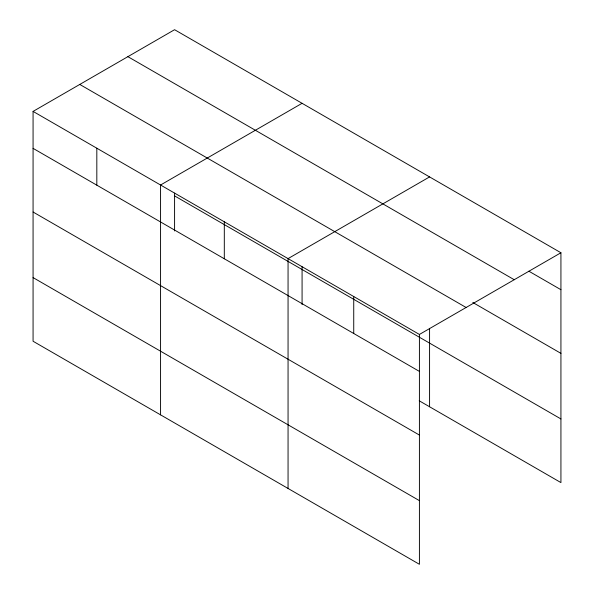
<?xml version="1.0" encoding="UTF-8"?>
<svg xmlns="http://www.w3.org/2000/svg" width="594" height="594" viewBox="0 0 594 594"><rect width="100%" height="100%" fill="white"/><g stroke="black" fill="none" stroke-linecap="round" stroke-linejoin="round"><path stroke-width="0.89" d="M419.416 435.068L419.416 334.452L33.071 111.405L33.071 341.246L419.416 564.3L419.416 435.068L33.071 212.013M419.216 400.779L560.929 482.595L560.929 252.754L174.584 29.7L33.071 111.405M302.079 103.304L160.566 185.009L160.566 414.857M429.573 176.915L288.06 258.613L288.06 488.461M419.416 334.452L560.929 252.754M528.89 271.213L560.929 289.709M127.888 56.66L514.226 279.715M472.824 302.495L560.929 353.363M79.774 84.437L466.112 307.492M174.584 195.894L560.929 418.948M33.071 148.359L419.416 371.413M33.071 277.598L419.416 500.645M429.573 328.326L429.573 406.764M353.734 296.532L353.734 333.494M302.079 266.728L302.079 304.559M224.309 221.814L224.309 258.769M174.584 193.124L174.584 230.947M96.822 148.203L96.822 185.165"/></g></svg>
